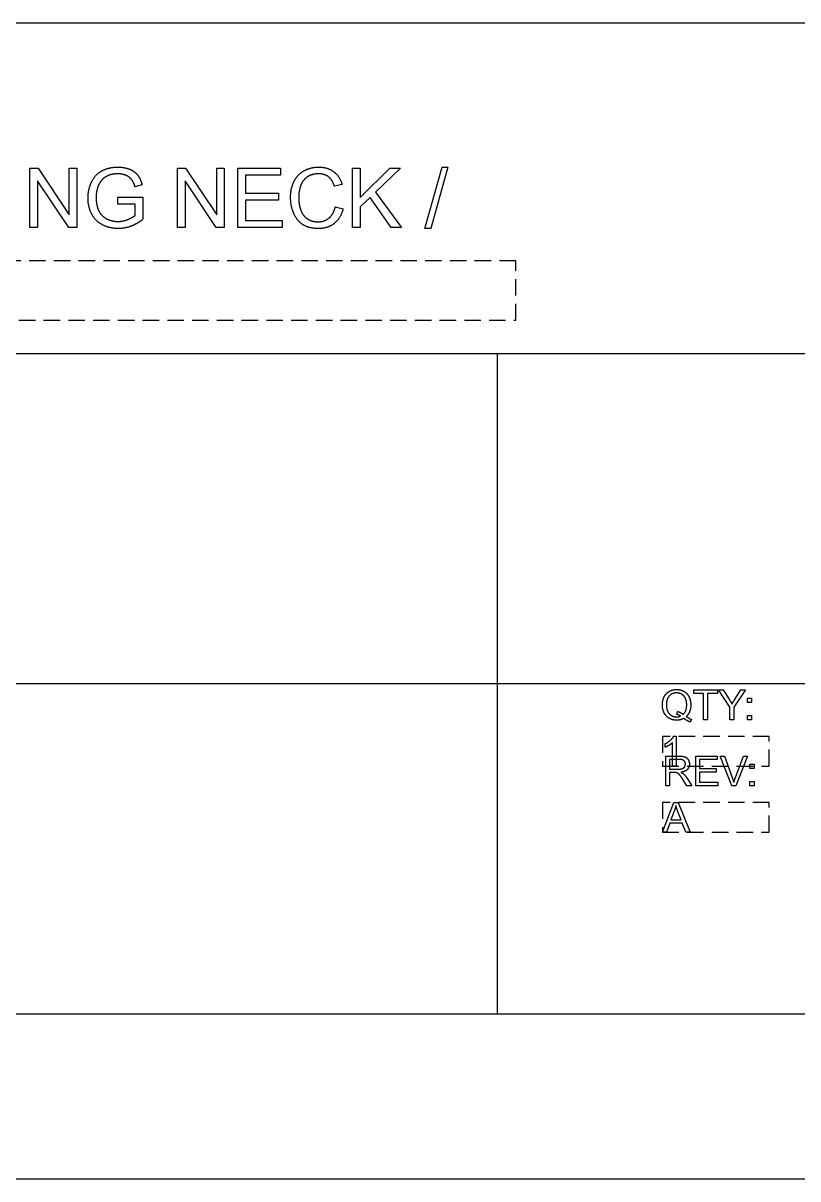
# Model space of a CAD drawing. Header units: millimetres. Extents: x 0 to 340, y 0 to 220.
# Drawn here: x 275.63 to 299.11, y 0 to 35 of the extents above; entities that cross this region are included whole.
import ezdxf

# ---------------------------------------------------------------- set-up
doc = ezdxf.new("R2010")
doc.units = ezdxf.units.MM
doc.linetypes.add('DASHED', pattern=[0.75, 0.5, -0.25])
doc.layers.get('0').update_dxf_attribs({"linetype": 'CONTINUOUS'})

msp = doc.modelspace()

# ---------------------------------------------------------------- linework, layer by layer
for p, q in [((335, 35), (255, 35)), ((275.837, 28.809), (275.837, 30.609)), ((275.837, 30.609), (276.081, 30.609)), ((276.081, 30.609), (277.027, 29.196)), ((277.027, 29.196), (277.027, 30.609)), ((277.027, 30.609), (277.255, 30.609)), ((277.255, 30.609), (277.255, 28.809)), ((280.307, 28.809), (280.307, 30.609)), ((280.307, 30.609), (280.552, 30.609)), ((280.552, 30.609), (281.497, 29.196)), ((281.497, 29.196), (281.497, 30.609)), ((281.497, 30.609), (281.726, 30.609)), ((281.726, 30.609), (281.726, 28.809)), ((282.131, 28.809), (282.131, 30.609)), ((282.131, 30.609), (283.432, 30.609)), ((283.432, 30.609), (283.432, 30.397)), ((285.609, 28.809), (285.609, 30.609)), ((285.609, 30.609), (285.847, 30.609)), ((285.847, 30.609), (285.847, 29.717)), ((285.847, 29.717), (286.741, 30.609)), ((287.064, 30.609), (286.309, 29.88)), ((286.741, 30.609), (287.064, 30.609)), ((287.801, 28.779), (288.323, 30.64)), ((288.499, 30.64), (287.979, 28.779)), ((288.323, 30.64), (288.499, 30.64)), ((277.011, 28.809), (276.065, 30.224)), ((276.065, 30.224), (276.065, 28.809)), ((279.233, 30.106), (279.018, 30.047)), ((281.481, 28.809), (280.536, 30.224)), ((280.536, 30.224), (280.536, 28.809)), ((283.432, 30.397), (282.369, 30.397)), ((282.369, 30.397), (282.369, 29.846)), ((285.295, 30.116), (285.06, 30.06)), ((282.369, 29.846), (283.365, 29.846)), ((283.365, 29.846), (283.365, 29.634)), ((286.309, 29.88), (287.097, 28.809)), ((278.498, 29.726), (279.26, 29.728)), ((278.498, 29.515), (278.498, 29.726)), ((279.027, 29.515), (278.498, 29.515)), ((279.027, 29.18), (279.027, 29.515)), ((279.26, 29.728), (279.26, 29.06)), ((283.365, 29.634), (282.369, 29.634)), ((282.369, 29.634), (282.369, 29.022)), ((285.087, 29.44), (285.326, 29.38)), ((286.142, 29.72), (285.847, 29.433)), ((285.847, 29.433), (285.847, 28.809)), ((286.783, 28.809), (286.142, 29.72)), ((276.065, 28.809), (275.837, 28.809)), ((277.255, 28.809), (277.011, 28.809)), ((280.536, 28.809), (280.307, 28.809)), ((281.726, 28.809), (281.481, 28.809)), ((283.474, 28.809), (282.131, 28.809)), ((282.369, 29.022), (283.474, 29.022)), ((283.474, 29.022), (283.474, 28.809)), ((285.847, 28.809), (285.609, 28.809)), ((287.097, 28.809), (286.783, 28.809)), ((287.979, 28.779), (287.801, 28.779)), ((255, 25), (335, 25)), ((290, 15), (290, 25)), ((255, 15), (335, 15)), ((290, 5), (290, 15)), ((295.953, 14.698), (295.953, 14.805)), ((295.953, 14.805), (296.667, 14.805)), ((296.667, 14.805), (296.667, 14.698)), ((297.042, 14.286), (296.696, 14.805)), ((296.696, 14.805), (296.841, 14.805)), ((296.841, 14.805), (297.018, 14.533)), ((297.521, 14.805), (297.162, 14.286)), ((297.208, 14.54), (297.382, 14.805)), ((297.382, 14.805), (297.521, 14.805)), ((296.25, 14.698), (295.953, 14.698)), ((296.25, 13.905), (296.25, 14.698)), ((296.667, 14.698), (296.369, 14.698)), ((296.369, 14.698), (296.369, 13.905)), ((297.575, 14.431), (297.575, 14.557)), ((297.575, 14.557), (297.701, 14.557)), ((297.701, 14.431), (297.575, 14.431)), ((297.701, 14.557), (297.701, 14.431)), ((295.434, 14.067), (295.463, 14.153)), ((297.042, 13.905), (297.042, 14.286)), ((297.162, 14.286), (297.162, 13.905)), ((297.575, 13.905), (297.575, 14.03)), ((297.575, 14.03), (297.701, 14.03)), ((297.701, 14.03), (297.701, 13.905)), ((295.878, 13.918), (295.843, 13.835)), ((296.369, 13.905), (296.25, 13.905)), ((297.162, 13.905), (297.042, 13.905)), ((297.701, 13.905), (297.575, 13.905)), ((295.343, 13.404), (295.414, 13.404)), ((295.414, 13.404), (295.414, 12.5)), ((295.083, 13.071), (295.083, 13.178)), ((295.304, 12.5), (295.304, 13.204)), ((295.101, 11.905), (295.101, 12.805)), ((295.101, 12.805), (295.5, 12.805)), ((295.505, 12.705), (295.22, 12.705)), ((295.22, 12.705), (295.22, 12.407)), ((296.009, 11.905), (296.009, 12.805)), ((296.009, 12.805), (296.66, 12.805)), ((296.66, 12.698), (296.128, 12.698)), ((296.128, 12.698), (296.128, 12.423)), ((296.66, 12.805), (296.66, 12.698)), ((297.103, 11.905), (296.754, 12.805)), ((296.754, 12.805), (296.883, 12.805)), ((296.883, 12.805), (297.117, 12.151)), ((297.213, 12.151), (297.456, 12.805)), ((297.577, 12.805), (297.225, 11.905)), ((297.456, 12.805), (297.577, 12.805)), ((295.22, 12.407), (295.476, 12.407)), ((295.358, 12.304), (295.22, 12.304)), ((295.22, 12.304), (295.22, 11.905)), ((295.414, 12.5), (295.304, 12.5)), ((296.128, 12.423), (296.626, 12.423)), ((296.626, 12.317), (296.128, 12.317)), ((296.128, 12.317), (296.128, 12.011)), ((296.626, 12.423), (296.626, 12.317)), ((297.654, 12.431), (297.654, 12.557)), ((297.654, 12.557), (297.78, 12.557)), ((297.78, 12.431), (297.654, 12.431)), ((297.78, 12.557), (297.78, 12.431)), ((295.22, 11.905), (295.101, 11.905)), ((295.744, 11.905), (295.625, 12.092)), ((295.737, 12.15), (295.894, 11.905)), ((295.894, 11.905), (295.744, 11.905)), ((296.681, 11.905), (296.009, 11.905)), ((296.128, 12.011), (296.681, 12.011)), ((296.681, 12.011), (296.681, 11.905)), ((297.225, 11.905), (297.103, 11.905)), ((297.654, 11.905), (297.654, 12.03)), ((297.654, 12.03), (297.78, 12.03)), ((297.78, 11.905), (297.654, 11.905)), ((297.78, 12.03), (297.78, 11.905)), ((295, 10.5), (295.346, 11.4)), ((295.346, 11.4), (295.474, 11.4)), ((295.474, 11.4), (295.842, 10.5)), ((295.359, 11.134), (295.26, 10.87)), ((295.26, 10.87), (295.565, 10.87)), ((295.565, 10.87), (295.471, 11.119)), ((295.225, 10.773), (295.126, 10.5)), ((295.602, 10.773), (295.225, 10.773)), ((295.707, 10.5), (295.602, 10.773)), ((295.126, 10.5), (295, 10.5)), ((295.842, 10.5), (295.707, 10.5)), ((5, 5), (335, 5)), ((255, 5), (335, 5)), ((0, 0), (340, 0))]:
    msp.add_line(p, q)
at = {"linetype": 'DASHED'}
for p, q in [((290.56, 27.8), (256, 27.8)), ((290.56, 26), (290.56, 27.8)), ((256, 26), (290.56, 26)), ((298.24, 13.4), (295, 13.4)), ((295, 13.4), (295, 12.5)), ((298.24, 12.5), (298.24, 13.4)), ((295, 12.5), (298.24, 12.5)), ((298.24, 11.4), (295, 11.4)), ((295, 11.4), (295, 10.5)), ((298.24, 10.5), (298.24, 11.4)), ((295, 10.5), (298.24, 10.5))]:
    msp.add_line(p, q, dxfattribs=at)
for points in [[(277.705, 30.191), (277.815, 30.419), (278.021, 30.529)], [(278.021, 30.529), (278.227, 30.64), (278.496, 30.64)], [(278.496, 30.64), (278.692, 30.64), (278.849, 30.577)], [(278.849, 30.577), (279.007, 30.514), (279.097, 30.401)], [(283.842, 30.213), (283.949, 30.423), (284.147, 30.531)], [(284.147, 30.531), (284.346, 30.64), (284.584, 30.64)], [(284.584, 30.64), (284.854, 30.64), (285.038, 30.502)], [(285.038, 30.502), (285.222, 30.365), (285.295, 30.116)], [(277.595, 29.701), (277.595, 29.963), (277.705, 30.191)], [(278.023, 30.256), (277.95, 30.175), (277.909, 30.078)], [(278.215, 30.386), (278.096, 30.337), (278.023, 30.256)], [(278.498, 30.436), (278.334, 30.436), (278.215, 30.386)], [(278.746, 30.389), (278.634, 30.436), (278.498, 30.436)], [(278.917, 30.263), (278.857, 30.342), (278.746, 30.389)], [(279.018, 30.047), (278.978, 30.184), (278.917, 30.263)], [(279.097, 30.401), (279.186, 30.288), (279.233, 30.106)], [(283.734, 29.723), (283.734, 30.004), (283.842, 30.213)], [(284.232, 30.337), (284.093, 30.237), (284.036, 30.07)], [(284.579, 30.436), (284.371, 30.436), (284.232, 30.337)], [(284.879, 30.347), (284.759, 30.436), (284.579, 30.436)], [(285.06, 30.06), (284.998, 30.257), (284.879, 30.347)], [(277.909, 30.078), (277.841, 29.911), (277.841, 29.715)], [(284.036, 30.07), (283.98, 29.902), (283.98, 29.724)], [(277.706, 29.221), (277.595, 29.435), (277.595, 29.701)], [(277.841, 29.715), (277.841, 29.475), (277.924, 29.313)], [(283.829, 29.24), (283.734, 29.465), (283.734, 29.723)], [(283.98, 29.724), (283.98, 29.494), (284.047, 29.323)], [(284.899, 29.098), (285.038, 29.213), (285.087, 29.44)], [(278.033, 28.892), (277.816, 29.006), (277.706, 29.221)], [(277.924, 29.313), (278.006, 29.151), (278.165, 29.072)], [(278.165, 29.072), (278.323, 28.993), (278.501, 28.993)], [(278.501, 28.993), (278.656, 28.993), (278.803, 29.053)], [(278.803, 29.053), (278.951, 29.113), (279.027, 29.18)], [(279.26, 29.06), (279.084, 28.92), (278.898, 28.849)], [(284.107, 28.897), (283.925, 29.016), (283.829, 29.24)], [(284.047, 29.323), (284.114, 29.152), (284.255, 29.067)], [(284.255, 29.067), (284.396, 28.982), (284.561, 28.982)], [(284.561, 28.982), (284.761, 28.982), (284.899, 29.098)], [(285.326, 29.38), (285.251, 29.087), (285.056, 28.933)], [(278.515, 28.779), (278.25, 28.779), (278.033, 28.892)], [(278.898, 28.849), (278.711, 28.779), (278.515, 28.779)], [(284.58, 28.779), (284.289, 28.779), (284.107, 28.897)], [(285.056, 28.933), (284.861, 28.779), (284.58, 28.779)], [(295.054, 14.597), (295.108, 14.706), (295.208, 14.764)], [(295.208, 14.764), (295.308, 14.821), (295.431, 14.821)], [(295.432, 14.718), (295.298, 14.718), (295.211, 14.627)], [(295.431, 14.821), (295.556, 14.821), (295.656, 14.761)], [(295.592, 14.673), (295.521, 14.718), (295.432, 14.718)], [(295.656, 14.761), (295.756, 14.702), (295.808, 14.596)], [(295, 14.355), (295, 14.488), (295.054, 14.597)], [(295.054, 14.114), (295, 14.221), (295, 14.355)], [(295.211, 14.627), (295.123, 14.536), (295.123, 14.355)], [(295.123, 14.355), (295.123, 14.179), (295.21, 14.085)], [(295.701, 14.546), (295.664, 14.628), (295.592, 14.673)], [(295.633, 14.067), (295.738, 14.163), (295.738, 14.355)], [(295.738, 14.355), (295.738, 14.465), (295.701, 14.546)], [(295.808, 14.596), (295.861, 14.489), (295.861, 14.355)], [(295.861, 14.355), (295.861, 14.244), (295.827, 14.155)], [(297.018, 14.533), (297.067, 14.457), (297.109, 14.381)], [(297.109, 14.381), (297.15, 14.452), (297.208, 14.54)], [(295.207, 13.948), (295.107, 14.007), (295.054, 14.114)], [(295.21, 14.085), (295.297, 13.991), (295.432, 13.991)], [(295.432, 13.991), (295.495, 13.991), (295.552, 14.015)], [(295.552, 14.015), (295.496, 14.051), (295.434, 14.067)], [(295.463, 14.153), (295.566, 14.124), (295.633, 14.067)], [(295.827, 14.155), (295.793, 14.067), (295.725, 14.001)], [(295.725, 14.001), (295.808, 13.944), (295.878, 13.918)], [(295.429, 13.889), (295.306, 13.889), (295.207, 13.948)], [(295.65, 13.945), (295.549, 13.889), (295.429, 13.889)], [(295.843, 13.835), (295.746, 13.87), (295.65, 13.945)], [(295.245, 13.283), (295.314, 13.345), (295.343, 13.404)], [(295.083, 13.178), (295.176, 13.221), (295.245, 13.283)], [(295.199, 13.128), (295.134, 13.09), (295.083, 13.071)], [(295.304, 13.204), (295.264, 13.166), (295.199, 13.128)], [(295.5, 12.805), (295.62, 12.805), (295.683, 12.78)], [(295.651, 12.664), (295.605, 12.705), (295.505, 12.705)], [(295.697, 12.559), (295.697, 12.623), (295.651, 12.664)], [(295.683, 12.78), (295.745, 12.756), (295.783, 12.695)], [(295.783, 12.695), (295.82, 12.633), (295.82, 12.559)], [(295.424, 12.3), (295.404, 12.304), (295.358, 12.304)], [(295.479, 12.276), (295.452, 12.293), (295.424, 12.3)], [(295.476, 12.407), (295.557, 12.407), (295.603, 12.424)], [(295.539, 12.216), (295.505, 12.259), (295.479, 12.276)], [(295.758, 12.398), (295.696, 12.332), (295.567, 12.314)], [(295.567, 12.314), (295.614, 12.291), (295.638, 12.269)], [(295.603, 12.424), (295.65, 12.441), (295.673, 12.478)], [(295.638, 12.269), (295.691, 12.221), (295.737, 12.15)], [(295.673, 12.478), (295.697, 12.515), (295.697, 12.559)], [(295.82, 12.559), (295.82, 12.463), (295.758, 12.398)], [(295.625, 12.092), (295.573, 12.173), (295.539, 12.216)], [(297.117, 12.151), (297.145, 12.072), (297.164, 12.003)], [(297.164, 12.003), (297.185, 12.077), (297.213, 12.151)], [(295.407, 11.305), (295.39, 11.219), (295.359, 11.134)], [(295.471, 11.119), (295.428, 11.232), (295.407, 11.305)]]:
    msp.add_open_spline(points, degree=2)

doc.saveas('drawing.dxf')
